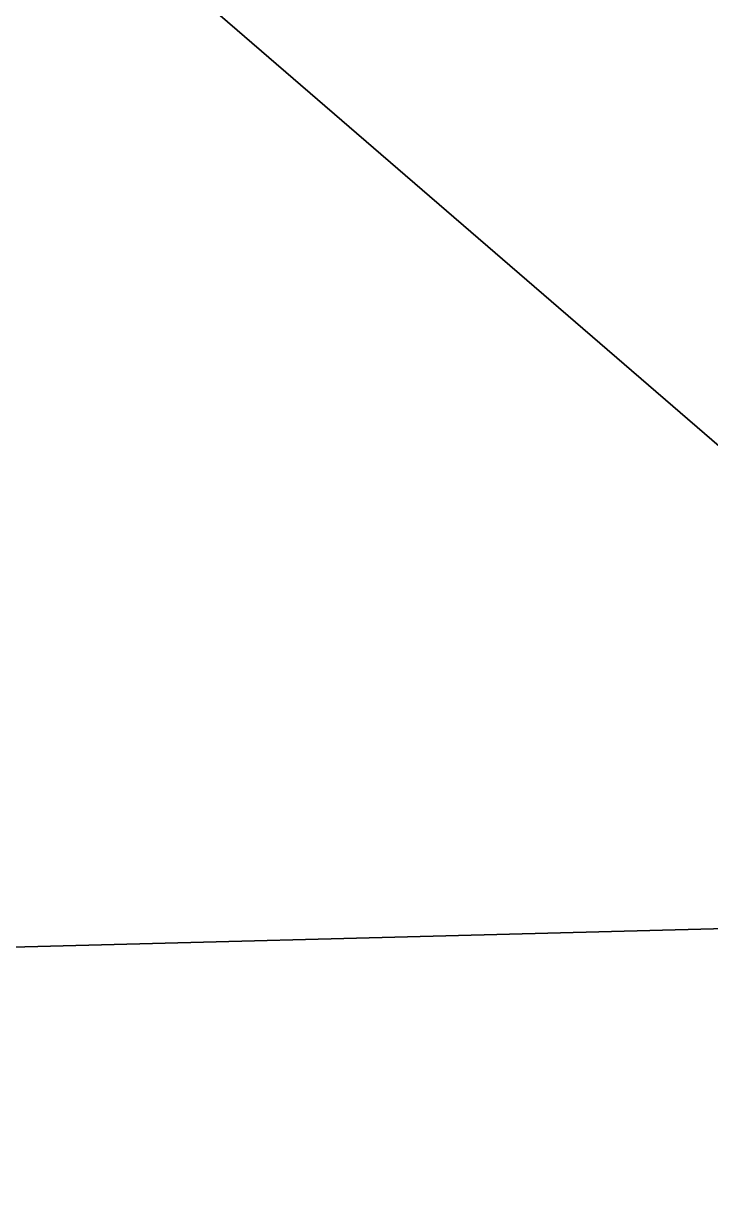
# Model space of a CAD drawing. Header units: inches. Extents: x -297 to 297, y -272 to 272.
# Drawn here: x -97.4 to -77.1, y 95.65 to 130.44 of the extents above; entities that cross this region are included whole.
import ezdxf

# ---------------------------------------------------------------- set-up
doc = ezdxf.new("R2010")
doc.units = ezdxf.units.IN
doc.header["$MEASUREMENT"] = 0
doc.layers.get('0').update_dxf_attribs({"true_color": 0xffffff})
doc.layers.add('Google_Earth_Snapshot', color=7, linetype='Continuous', true_color=0x009987)
doc.layers.add('Google_Earth_Terrain', color=7, linetype='Continuous', true_color=0x664400)

# ---------------------------------------------------------------- blocks, each defined once
blk = doc.blocks.new('Google_Earth_Terrain')
at = {"color": 8, "true_color": 0x7c7c7c}
mesh = blk.add_polyface(dxfattribs=at)
corners = [(-60.805, 104.104), (-62.186, 156.916, 0), (-120.231, 155.398, 0)]
mesh.append_faces([[corners[k] for k in face] for face in [(0, 1, 2)]], dxfattribs={"color": 8})
mesh = blk.add_polyface(dxfattribs=at)
corners = [(-60.805, 104.104), (-120.231, 155.398, 0), (-118.849, 102.587)]
mesh.append_faces([[corners[k] for k in face] for face in [(0, 1, 2)]], dxfattribs={"color": 8})
mesh = blk.add_polyface(dxfattribs=at)
corners = [(-59.425, 51.293), (-60.805, 104.104), (-118.849, 102.587)]
mesh.append_faces([[corners[k] for k in face] for face in [(0, 1, 2)]], dxfattribs={"color": 8})
mesh = blk.add_polyface(dxfattribs=at)
corners = [(-59.425, 51.293), (-118.849, 102.587), (-117.468, 49.775, 0)]
mesh.append_faces([[corners[k] for k in face] for face in [(0, 1, 2)]], dxfattribs={"color": 8})
blk = doc.blocks.new('Google_Earth_Snapshot')
at = {"color": 8, "true_color": 0x7c7c7c}
mesh = blk.add_polyface(dxfattribs=at)
corners = [(-283.321, -271.651), (283.321, 271.651), (-297.13, 256.472), (297.13, -256.472)]
mesh.append_faces([[corners[k] for k in face] for face in [(0, 1, 2), (1, 0, 3)]], dxfattribs={"vtx0": -1, "color": 8})

msp = doc.modelspace()

# ---------------------------------------------------------------- block references
at = {"layer": 'Google_Earth_Snapshot', "color": 9, "true_color": 0xc8c8c8}
msp.add_blockref('Google_Earth_Snapshot', (0, 0), dxfattribs=at)
at = {"layer": 'Google_Earth_Terrain', "color": 9, "true_color": 0xc8c8c8}
msp.add_blockref('Google_Earth_Terrain', (0, 0), dxfattribs=at)

doc.saveas('drawing.dxf')
